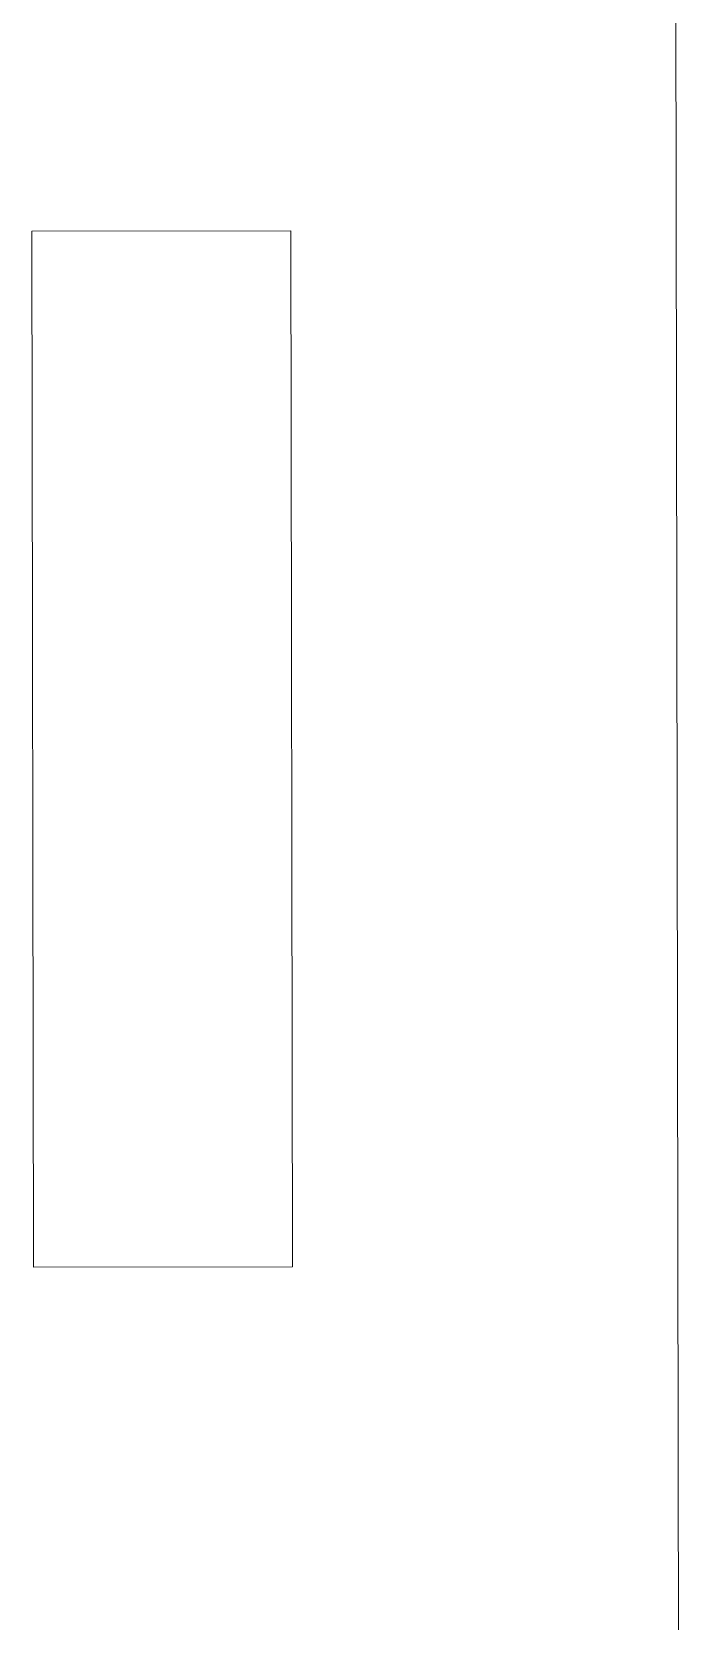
# Model space of a CAD drawing. Header units: millimetres. Extents: x -160614 to 59925, y -157025 to 0.
# Drawn here: x -104930 to -104878.7, y -114451.3 to -114325.8 of the extents above; entities that cross this region are included whole.
import ezdxf

# ---------------------------------------------------------------- set-up
doc = ezdxf.new("R2010")
doc.units = ezdxf.units.MM
doc.header["$LTSCALE"] = 8
doc.layers.add('72_EGR_EQP_TAG', color=9, linetype='Continuous', lineweight=5)
doc.layers.add('LOADING', color=9, linetype='Continuous', lineweight=5)

# ---------------------------------------------------------------- blocks, each defined once
blk = doc.blocks.new('workstation')
at = {"layer": 'LOADING'}
for p, q in [((2844.457, -1004.883, 0), (2844.383, -1049.883, 0)), ((2839.333, -1030.338, 0), (2839.319, -1038.516, 0)), ((2841.376, -1030.342, 0), (2839.333, -1030.338, 0)), ((2841.362, -1038.519, 0), (2841.376, -1030.342, 0)), ((2839.319, -1038.516, 0), (2841.362, -1038.519, 0))]:
    blk.add_line(p, q, dxfattribs=at)
blk = doc.blocks.new('GF1')
at = {"layer": 'LOADING', "color": 9, "xscale": -10, "yscale": 10, "zscale": 10, "rotation": 180}
blk.add_blockref('workstation', (-133323.22, -124726.71, 0), dxfattribs=at)

msp = doc.modelspace()

# ---------------------------------------------------------------- block references
at = {"layer": '72_EGR_EQP_TAG'}
msp.add_blockref('GF1', (0, 0), dxfattribs=at)

doc.saveas('drawing.dxf')
